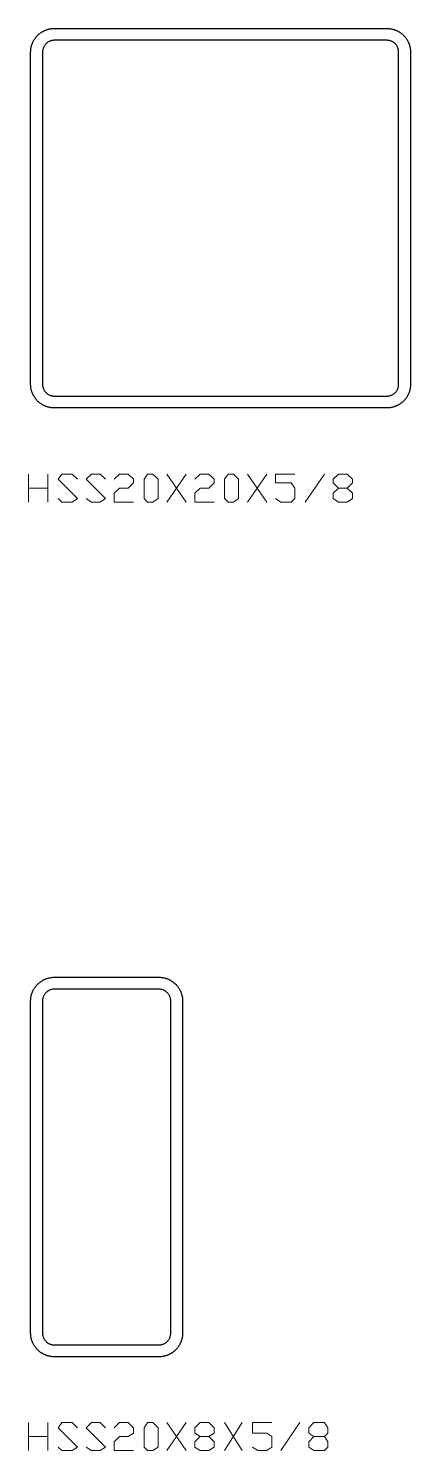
# Model space of a CAD drawing. Header units: inches. Extents: x 0 to 975, y -1305 to 34.
# Drawn here: x 849.9 to 870, y -204.9 to -130 of the extents above; entities that cross this region are included whole.
import ezdxf

# ---------------------------------------------------------------- set-up
doc = ezdxf.new("R2010")
doc.units = ezdxf.units.IN
doc.header["$MEASUREMENT"] = 0
doc.layers.add('AISC_STEEL', color=7, linetype='Continuous')

msp = doc.modelspace()

# ---------------------------------------------------------------- linework, layer by layer
at = {"color": 3, "lineweight": 0}
for p, q in [((849.885, -154.959), (849.885, -153.484)), ((850.899, -153.484), (850.899, -154.959)), ((857.17, -153.484), (858.184, -154.959)), ((857.17, -154.959), (858.184, -153.484)), ((861.412, -153.484), (862.426, -154.959)), ((861.412, -154.959), (862.426, -153.484)), ((864.455, -154.959), (865.469, -153.484)), ((849.885, -154.221), (850.899, -154.221)), ((856.155, -154.959), (856.155, -154.959)), ((860.397, -154.959), (860.397, -154.959)), ((849.885, -204.941), (849.885, -203.465)), ((850.899, -203.465), (850.899, -204.941)), ((857.17, -203.465), (858.184, -204.941)), ((857.17, -204.941), (858.184, -203.465)), ((860.213, -203.465), (861.135, -204.941)), ((860.213, -204.941), (861.135, -203.465)), ((863.164, -204.941), (864.178, -203.465)), ((849.885, -204.203), (850.899, -204.203)), ((856.155, -204.941), (856.155, -204.941))]:
    msp.add_line(p, q, dxfattribs=at)
for points in [[(851.452, -154.775), (851.637, -154.959), (852.19, -154.959), (852.467, -154.775), (851.452, -153.76), (851.637, -153.484), (852.19, -153.484), (852.467, -153.76)], [(852.928, -154.775), (853.205, -154.959), (853.666, -154.959), (853.942, -154.775), (852.928, -153.76), (853.205, -153.484), (853.666, -153.484), (853.942, -153.76)], [(854.403, -153.76), (854.68, -153.484), (855.141, -153.484), (855.418, -153.76), (855.418, -153.945), (855.141, -154.221), (854.68, -154.221), (854.403, -154.498), (854.403, -154.959), (855.418, -154.959)], [(858.645, -153.76), (858.922, -153.484), (859.383, -153.484), (859.66, -153.76), (859.66, -153.945), (859.383, -154.221), (858.922, -154.221), (858.645, -154.498), (858.645, -154.959), (859.66, -154.959)], [(862.887, -154.775), (863.164, -154.959), (863.717, -154.959), (863.902, -154.775), (863.902, -154.221), (863.717, -153.945), (862.887, -153.945), (862.887, -153.484), (863.902, -153.484)], [(866.668, -154.221), (866.945, -154.498), (866.945, -154.775), (866.668, -154.959), (866.207, -154.959), (865.93, -154.775), (865.93, -154.498), (866.207, -154.221), (866.668, -154.221), (866.945, -153.945), (866.945, -153.76), (866.668, -153.484), (866.207, -153.484), (865.93, -153.76), (865.93, -153.945), (866.207, -154.221)], [(851.452, -204.756), (851.637, -204.941), (852.19, -204.941), (852.467, -204.756), (851.452, -203.742), (851.637, -203.465), (852.19, -203.465), (852.467, -203.742)], [(852.928, -204.756), (853.205, -204.941), (853.666, -204.941), (853.942, -204.756), (852.928, -203.742), (853.205, -203.465), (853.666, -203.465), (853.942, -203.742)], [(854.403, -203.742), (854.68, -203.465), (855.141, -203.465), (855.418, -203.742), (855.418, -204.018), (855.141, -204.203), (854.68, -204.203), (854.403, -204.479), (854.403, -204.941), (855.418, -204.941)], [(859.383, -204.203), (859.66, -204.479), (859.66, -204.756), (859.383, -204.941), (858.922, -204.941), (858.645, -204.756), (858.645, -204.479), (858.922, -204.203), (859.383, -204.203), (859.66, -204.018), (859.66, -203.742), (859.383, -203.465), (858.922, -203.465), (858.645, -203.742), (858.645, -204.018), (858.922, -204.203)], [(861.688, -204.756), (861.965, -204.941), (862.426, -204.941), (862.703, -204.756), (862.703, -204.203), (862.426, -204.018), (861.688, -204.018), (861.688, -203.465), (862.703, -203.465)], [(865.469, -204.203), (865.654, -204.479), (865.654, -204.756), (865.469, -204.941), (864.916, -204.941), (864.639, -204.756), (864.639, -204.479), (864.916, -204.203), (865.469, -204.203), (865.654, -204.018), (865.654, -203.742), (865.469, -203.465), (864.916, -203.465), (864.639, -203.742), (864.639, -204.018), (864.916, -204.203)]]:
    msp.add_lwpolyline(points, dxfattribs=at)
for points in [[(856.155, -154.959), (855.971, -154.775), (855.971, -153.76), (856.155, -153.484), (856.432, -153.484), (856.709, -153.76), (856.709, -154.775), (856.432, -154.959)], [(860.397, -154.959), (860.213, -154.775), (860.213, -153.76), (860.397, -153.484), (860.674, -153.484), (860.951, -153.76), (860.951, -154.775), (860.674, -154.959)], [(856.155, -204.941), (855.971, -204.756), (855.971, -203.742), (856.155, -203.465), (856.432, -203.465), (856.709, -203.742), (856.709, -204.756), (856.432, -204.941)]]:
    msp.add_lwpolyline(points, close=True, dxfattribs=at)
at = {"layer": 'AISC_STEEL'}
for points in [[(868.75, -130), (868.78, -130), (868.809, -130.001), (868.839, -130.003), (868.869, -130.006), (868.898, -130.009), (868.928, -130.013), (868.957, -130.017), (868.987, -130.023), (869.016, -130.029), (869.045, -130.035), (869.074, -130.043), (869.102, -130.051), (869.131, -130.059), (869.159, -130.069), (869.187, -130.079), (869.215, -130.09), (869.242, -130.101), (869.269, -130.113), (869.296, -130.126), (869.323, -130.139), (869.349, -130.153), (869.375, -130.167), (869.401, -130.183), (869.426, -130.198), (869.451, -130.215), (869.475, -130.232), (869.499, -130.249), (869.523, -130.267), (869.546, -130.286), (869.569, -130.305), (869.591, -130.325), (869.613, -130.345), (869.634, -130.366), (869.655, -130.387), (869.675, -130.409), (869.695, -130.431), (869.714, -130.454), (869.733, -130.477), (869.751, -130.501), (869.768, -130.525), (869.785, -130.549), (869.802, -130.574), (869.817, -130.599), (869.833, -130.625), (869.847, -130.651), (869.861, -130.677), (869.874, -130.704), (869.887, -130.731), (869.899, -130.758), (869.91, -130.785), (869.921, -130.813), (869.931, -130.841), (869.941, -130.869), (869.949, -130.898), (869.957, -130.926), (869.965, -130.955), (869.971, -130.984), (869.977, -131.013), (869.983, -131.043), (869.987, -131.072), (869.991, -131.102), (869.994, -131.131), (869.997, -131.161), (869.999, -131.191), (870, -131.22), (870, -131.25), (870, -148.75), (870, -148.78), (869.999, -148.809), (869.997, -148.839), (869.994, -148.869), (869.991, -148.898), (869.987, -148.928), (869.983, -148.957), (869.977, -148.987), (869.971, -149.016), (869.965, -149.045), (869.957, -149.074), (869.949, -149.102), (869.941, -149.131), (869.931, -149.159), (869.921, -149.187), (869.91, -149.215), (869.899, -149.242), (869.887, -149.269), (869.874, -149.296), (869.861, -149.323), (869.847, -149.349), (869.833, -149.375), (869.817, -149.401), (869.802, -149.426), (869.785, -149.451), (869.768, -149.475), (869.751, -149.499), (869.733, -149.523), (869.714, -149.546), (869.695, -149.569), (869.675, -149.591), (869.655, -149.613), (869.634, -149.634), (869.613, -149.655), (869.591, -149.675), (869.569, -149.695), (869.546, -149.714), (869.523, -149.733), (869.499, -149.751), (869.475, -149.768), (869.451, -149.785), (869.426, -149.802), (869.401, -149.817), (869.375, -149.833), (869.349, -149.847), (869.323, -149.861), (869.296, -149.874), (869.269, -149.887), (869.242, -149.899), (869.215, -149.91), (869.187, -149.921), (869.159, -149.931), (869.131, -149.941), (869.102, -149.949), (869.074, -149.957), (869.045, -149.965), (869.016, -149.971), (868.987, -149.977), (868.957, -149.983), (868.928, -149.987), (868.898, -149.991), (868.869, -149.994), (868.839, -149.997), (868.809, -149.999), (868.78, -150), (868.75, -150), (851.25, -150), (851.22, -150), (851.191, -149.999), (851.161, -149.997), (851.131, -149.994), (851.102, -149.991), (851.072, -149.987), (851.043, -149.983), (851.013, -149.977), (850.984, -149.971), (850.955, -149.965), (850.926, -149.957), (850.898, -149.949), (850.869, -149.941), (850.841, -149.931), (850.813, -149.921), (850.785, -149.91), (850.758, -149.899), (850.731, -149.887), (850.704, -149.874), (850.677, -149.861), (850.651, -149.847), (850.625, -149.833), (850.599, -149.817), (850.574, -149.802), (850.549, -149.785), (850.525, -149.768), (850.501, -149.751), (850.477, -149.733), (850.454, -149.714), (850.431, -149.695), (850.409, -149.675), (850.387, -149.655), (850.366, -149.634), (850.345, -149.613), (850.325, -149.591), (850.305, -149.569), (850.286, -149.546), (850.267, -149.523), (850.249, -149.499), (850.232, -149.475), (850.215, -149.451), (850.198, -149.426), (850.183, -149.401), (850.167, -149.375), (850.153, -149.349), (850.139, -149.323), (850.126, -149.296), (850.113, -149.269), (850.101, -149.242), (850.09, -149.215), (850.079, -149.187), (850.069, -149.159), (850.059, -149.131), (850.051, -149.102), (850.043, -149.074), (850.035, -149.045), (850.029, -149.016), (850.023, -148.987), (850.017, -148.957), (850.013, -148.928), (850.009, -148.898), (850.006, -148.869), (850.003, -148.839), (850.001, -148.809), (850, -148.78), (850, -148.75), (850, -131.25), (850, -131.22), (850.001, -131.191), (850.003, -131.161), (850.006, -131.131), (850.009, -131.102), (850.013, -131.072), (850.017, -131.043), (850.023, -131.013), (850.029, -130.984), (850.035, -130.955), (850.043, -130.926), (850.051, -130.898), (850.059, -130.869), (850.069, -130.841), (850.079, -130.813), (850.09, -130.785), (850.101, -130.758), (850.113, -130.731), (850.126, -130.704), (850.139, -130.677), (850.153, -130.651), (850.167, -130.625), (850.183, -130.599), (850.198, -130.574), (850.215, -130.549), (850.232, -130.525), (850.249, -130.501), (850.267, -130.477), (850.286, -130.454), (850.305, -130.431), (850.325, -130.409), (850.345, -130.387), (850.366, -130.366), (850.387, -130.345), (850.409, -130.325), (850.431, -130.305), (850.454, -130.286), (850.477, -130.267), (850.501, -130.249), (850.525, -130.232), (850.549, -130.215), (850.574, -130.198), (850.599, -130.183), (850.625, -130.167), (850.651, -130.153), (850.677, -130.139), (850.704, -130.126), (850.731, -130.113), (850.758, -130.101), (850.785, -130.09), (850.813, -130.079), (850.841, -130.069), (850.869, -130.059), (850.898, -130.051), (850.926, -130.043), (850.955, -130.035), (850.984, -130.029), (851.013, -130.023), (851.043, -130.017), (851.072, -130.013), (851.102, -130.009), (851.131, -130.006), (851.161, -130.003), (851.191, -130.001), (851.22, -130), (851.25, -130)], [(851.25, -130.625), (851.22, -130.626), (851.191, -130.628), (851.161, -130.631), (851.132, -130.636), (851.103, -130.643), (851.074, -130.65), (851.046, -130.659), (851.018, -130.67), (850.99, -130.681), (850.964, -130.694), (850.938, -130.709), (850.912, -130.724), (850.887, -130.741), (850.864, -130.759), (850.841, -130.778), (850.819, -130.798), (850.798, -130.819), (850.778, -130.841), (850.759, -130.864), (850.741, -130.887), (850.724, -130.912), (850.709, -130.938), (850.694, -130.964), (850.681, -130.99), (850.67, -131.018), (850.659, -131.046), (850.65, -131.074), (850.643, -131.103), (850.636, -131.132), (850.631, -131.161), (850.628, -131.191), (850.626, -131.22), (850.625, -131.25), (850.625, -148.75), (850.626, -148.78), (850.628, -148.809), (850.631, -148.839), (850.636, -148.868), (850.643, -148.897), (850.65, -148.926), (850.659, -148.954), (850.67, -148.982), (850.681, -149.01), (850.694, -149.036), (850.709, -149.062), (850.724, -149.088), (850.741, -149.113), (850.759, -149.136), (850.778, -149.159), (850.798, -149.181), (850.819, -149.202), (850.841, -149.222), (850.864, -149.241), (850.887, -149.259), (850.912, -149.276), (850.938, -149.291), (850.964, -149.306), (850.99, -149.319), (851.018, -149.33), (851.046, -149.341), (851.074, -149.35), (851.103, -149.357), (851.132, -149.364), (851.161, -149.369), (851.191, -149.372), (851.22, -149.374), (851.25, -149.375), (868.75, -149.375), (868.78, -149.374), (868.809, -149.372), (868.839, -149.369), (868.868, -149.364), (868.897, -149.357), (868.926, -149.35), (868.954, -149.341), (868.982, -149.33), (869.01, -149.319), (869.036, -149.306), (869.062, -149.291), (869.088, -149.276), (869.113, -149.259), (869.136, -149.241), (869.159, -149.222), (869.181, -149.202), (869.202, -149.181), (869.222, -149.159), (869.241, -149.136), (869.259, -149.113), (869.276, -149.088), (869.291, -149.062), (869.306, -149.036), (869.319, -149.01), (869.33, -148.982), (869.341, -148.954), (869.35, -148.926), (869.357, -148.897), (869.364, -148.868), (869.369, -148.839), (869.372, -148.809), (869.374, -148.78), (869.375, -148.75), (869.375, -131.25), (869.374, -131.22), (869.372, -131.191), (869.369, -131.161), (869.364, -131.132), (869.357, -131.103), (869.35, -131.074), (869.341, -131.046), (869.33, -131.018), (869.319, -130.99), (869.306, -130.964), (869.291, -130.938), (869.276, -130.912), (869.259, -130.887), (869.241, -130.864), (869.222, -130.841), (869.202, -130.819), (869.181, -130.798), (869.159, -130.778), (869.136, -130.759), (869.113, -130.741), (869.088, -130.724), (869.062, -130.709), (869.036, -130.694), (869.01, -130.681), (868.982, -130.67), (868.954, -130.659), (868.926, -130.65), (868.897, -130.643), (868.868, -130.636), (868.839, -130.631), (868.809, -130.628), (868.78, -130.626), (868.75, -130.625)], [(856.75, -180), (856.78, -180), (856.809, -180.001), (856.839, -180.003), (856.869, -180.006), (856.898, -180.009), (856.928, -180.013), (856.957, -180.017), (856.987, -180.023), (857.016, -180.029), (857.045, -180.035), (857.074, -180.043), (857.102, -180.051), (857.131, -180.059), (857.159, -180.069), (857.187, -180.079), (857.215, -180.09), (857.242, -180.101), (857.269, -180.113), (857.296, -180.126), (857.323, -180.139), (857.349, -180.153), (857.375, -180.167), (857.401, -180.183), (857.426, -180.198), (857.451, -180.215), (857.475, -180.232), (857.499, -180.249), (857.523, -180.267), (857.546, -180.286), (857.569, -180.305), (857.591, -180.325), (857.613, -180.345), (857.634, -180.366), (857.655, -180.387), (857.675, -180.409), (857.695, -180.431), (857.714, -180.454), (857.733, -180.477), (857.751, -180.501), (857.768, -180.525), (857.785, -180.549), (857.802, -180.574), (857.817, -180.599), (857.833, -180.625), (857.847, -180.651), (857.861, -180.677), (857.874, -180.704), (857.887, -180.731), (857.899, -180.758), (857.91, -180.785), (857.921, -180.813), (857.931, -180.841), (857.941, -180.869), (857.949, -180.898), (857.957, -180.926), (857.965, -180.955), (857.971, -180.984), (857.977, -181.013), (857.983, -181.043), (857.987, -181.072), (857.991, -181.102), (857.994, -181.131), (857.997, -181.161), (857.999, -181.191), (858, -181.22), (858, -181.25), (858, -198.75), (858, -198.78), (857.999, -198.809), (857.997, -198.839), (857.994, -198.869), (857.991, -198.898), (857.987, -198.928), (857.983, -198.957), (857.977, -198.987), (857.971, -199.016), (857.965, -199.045), (857.957, -199.074), (857.949, -199.102), (857.941, -199.131), (857.931, -199.159), (857.921, -199.187), (857.91, -199.215), (857.899, -199.242), (857.887, -199.269), (857.874, -199.296), (857.861, -199.323), (857.847, -199.349), (857.833, -199.375), (857.817, -199.401), (857.802, -199.426), (857.785, -199.451), (857.768, -199.475), (857.751, -199.499), (857.733, -199.523), (857.714, -199.546), (857.695, -199.569), (857.675, -199.591), (857.655, -199.613), (857.634, -199.634), (857.613, -199.655), (857.591, -199.675), (857.569, -199.695), (857.546, -199.714), (857.523, -199.733), (857.499, -199.751), (857.475, -199.768), (857.451, -199.785), (857.426, -199.802), (857.401, -199.817), (857.375, -199.833), (857.349, -199.847), (857.323, -199.861), (857.296, -199.874), (857.269, -199.887), (857.242, -199.899), (857.215, -199.91), (857.187, -199.921), (857.159, -199.931), (857.131, -199.941), (857.102, -199.949), (857.074, -199.957), (857.045, -199.965), (857.016, -199.971), (856.987, -199.977), (856.957, -199.983), (856.928, -199.987), (856.898, -199.991), (856.869, -199.994), (856.839, -199.997), (856.809, -199.999), (856.78, -200), (856.75, -200), (851.25, -200), (851.22, -200), (851.191, -199.999), (851.161, -199.997), (851.131, -199.994), (851.102, -199.991), (851.072, -199.987), (851.043, -199.983), (851.013, -199.977), (850.984, -199.971), (850.955, -199.965), (850.926, -199.957), (850.898, -199.949), (850.869, -199.941), (850.841, -199.931), (850.813, -199.921), (850.785, -199.91), (850.758, -199.899), (850.731, -199.887), (850.704, -199.874), (850.677, -199.861), (850.651, -199.847), (850.625, -199.833), (850.599, -199.817), (850.574, -199.802), (850.549, -199.785), (850.525, -199.768), (850.501, -199.751), (850.477, -199.733), (850.454, -199.714), (850.431, -199.695), (850.409, -199.675), (850.387, -199.655), (850.366, -199.634), (850.345, -199.613), (850.325, -199.591), (850.305, -199.569), (850.286, -199.546), (850.267, -199.523), (850.249, -199.499), (850.232, -199.475), (850.215, -199.451), (850.198, -199.426), (850.183, -199.401), (850.167, -199.375), (850.153, -199.349), (850.139, -199.323), (850.126, -199.296), (850.113, -199.269), (850.101, -199.242), (850.09, -199.215), (850.079, -199.187), (850.069, -199.159), (850.059, -199.131), (850.051, -199.102), (850.043, -199.074), (850.035, -199.045), (850.029, -199.016), (850.023, -198.987), (850.017, -198.957), (850.013, -198.928), (850.009, -198.898), (850.006, -198.869), (850.003, -198.839), (850.001, -198.809), (850, -198.78), (850, -198.75), (850, -181.25), (850, -181.22), (850.001, -181.191), (850.003, -181.161), (850.006, -181.131), (850.009, -181.102), (850.013, -181.072), (850.017, -181.043), (850.023, -181.013), (850.029, -180.984), (850.035, -180.955), (850.043, -180.926), (850.051, -180.898), (850.059, -180.869), (850.069, -180.841), (850.079, -180.813), (850.09, -180.785), (850.101, -180.758), (850.113, -180.731), (850.126, -180.704), (850.139, -180.677), (850.153, -180.651), (850.167, -180.625), (850.183, -180.599), (850.198, -180.574), (850.215, -180.549), (850.232, -180.525), (850.249, -180.501), (850.267, -180.477), (850.286, -180.454), (850.305, -180.431), (850.325, -180.409), (850.345, -180.387), (850.366, -180.366), (850.387, -180.345), (850.409, -180.325), (850.431, -180.305), (850.454, -180.286), (850.477, -180.267), (850.501, -180.249), (850.525, -180.232), (850.549, -180.215), (850.574, -180.198), (850.599, -180.183), (850.625, -180.167), (850.651, -180.153), (850.677, -180.139), (850.704, -180.126), (850.731, -180.113), (850.758, -180.101), (850.785, -180.09), (850.813, -180.079), (850.841, -180.069), (850.869, -180.059), (850.898, -180.051), (850.926, -180.043), (850.955, -180.035), (850.984, -180.029), (851.013, -180.023), (851.043, -180.017), (851.072, -180.013), (851.102, -180.009), (851.131, -180.006), (851.161, -180.003), (851.191, -180.001), (851.22, -180), (851.25, -180)], [(851.25, -180.625), (851.22, -180.626), (851.191, -180.628), (851.161, -180.631), (851.132, -180.636), (851.103, -180.643), (851.074, -180.65), (851.046, -180.659), (851.018, -180.67), (850.99, -180.681), (850.964, -180.694), (850.938, -180.709), (850.912, -180.724), (850.887, -180.741), (850.864, -180.759), (850.841, -180.778), (850.819, -180.798), (850.798, -180.819), (850.778, -180.841), (850.759, -180.864), (850.741, -180.887), (850.724, -180.912), (850.709, -180.938), (850.694, -180.964), (850.681, -180.99), (850.67, -181.018), (850.659, -181.046), (850.65, -181.074), (850.643, -181.103), (850.636, -181.132), (850.631, -181.161), (850.628, -181.191), (850.626, -181.22), (850.625, -181.25), (850.625, -198.75), (850.626, -198.78), (850.628, -198.809), (850.631, -198.839), (850.636, -198.868), (850.643, -198.897), (850.65, -198.926), (850.659, -198.954), (850.67, -198.982), (850.681, -199.01), (850.694, -199.036), (850.709, -199.062), (850.724, -199.088), (850.741, -199.113), (850.759, -199.136), (850.778, -199.159), (850.798, -199.181), (850.819, -199.202), (850.841, -199.222), (850.864, -199.241), (850.887, -199.259), (850.912, -199.276), (850.938, -199.291), (850.964, -199.306), (850.99, -199.319), (851.018, -199.33), (851.046, -199.341), (851.074, -199.35), (851.103, -199.357), (851.132, -199.364), (851.161, -199.369), (851.191, -199.372), (851.22, -199.374), (851.25, -199.375), (856.75, -199.375), (856.78, -199.374), (856.809, -199.372), (856.839, -199.369), (856.868, -199.364), (856.897, -199.357), (856.926, -199.35), (856.954, -199.341), (856.982, -199.33), (857.01, -199.319), (857.036, -199.306), (857.062, -199.291), (857.088, -199.276), (857.113, -199.259), (857.136, -199.241), (857.159, -199.222), (857.181, -199.202), (857.202, -199.181), (857.222, -199.159), (857.241, -199.136), (857.259, -199.113), (857.276, -199.088), (857.291, -199.062), (857.306, -199.036), (857.319, -199.01), (857.33, -198.982), (857.341, -198.954), (857.35, -198.926), (857.357, -198.897), (857.364, -198.868), (857.369, -198.839), (857.372, -198.809), (857.374, -198.78), (857.375, -198.75), (857.375, -181.25), (857.374, -181.22), (857.372, -181.191), (857.369, -181.161), (857.364, -181.132), (857.357, -181.103), (857.35, -181.074), (857.341, -181.046), (857.33, -181.018), (857.319, -180.99), (857.306, -180.964), (857.291, -180.938), (857.276, -180.912), (857.259, -180.887), (857.241, -180.864), (857.222, -180.841), (857.202, -180.819), (857.181, -180.798), (857.159, -180.778), (857.136, -180.759), (857.113, -180.741), (857.088, -180.724), (857.062, -180.709), (857.036, -180.694), (857.01, -180.681), (856.982, -180.67), (856.954, -180.659), (856.926, -180.65), (856.897, -180.643), (856.868, -180.636), (856.839, -180.631), (856.809, -180.628), (856.78, -180.626), (856.75, -180.625)]]:
    msp.add_lwpolyline(points, close=True, dxfattribs=at)

doc.saveas('drawing.dxf')
